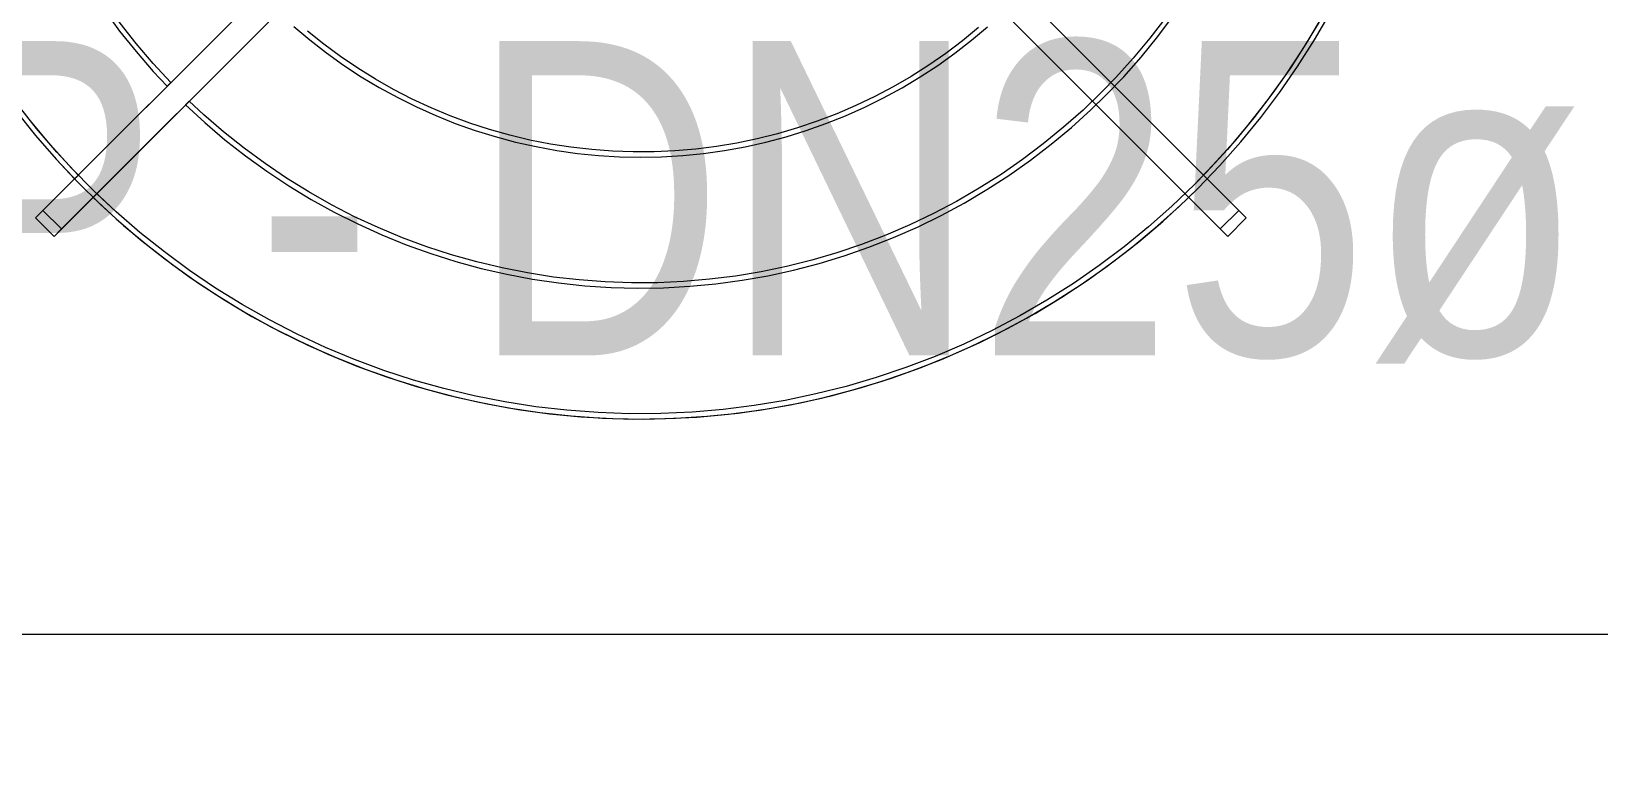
# Model space of a CAD drawing. Header units: millimetres. Extents: x -21597 to 3742, y 49379 to 62073.
# Drawn here: x -8051 to -7453, y 59012 to 59294 of the extents above; entities that cross this region are included whole.
import ezdxf

# ---------------------------------------------------------------- set-up
doc = ezdxf.new("R2010")
doc.units = ezdxf.units.MM
for name, color, linetype, lineweight in [('A-ANNO-DIMS', 7, 'Continuous', 9), ('A-ANNO-DIMS-80', 7, 'Continuous', 9), ('M-EQPM', 7, 'Continuous', 5), ('P-PIPE-IDEN', 7, 'Continuous', 9)]:
    doc.layers.add(name, color=color, linetype=linetype, lineweight=lineweight)
doc.styles.add('Arial_1', font='arial.ttf', dxfattribs={"width": 0.8, "height": 120})
doc.styles.add('Arial_4', font='arial.ttf', dxfattribs={"width": 0.8, "height": 160})
doc.dimstyles.new('AK_DIM_2_0_Arial', dxfattribs={"dimscale": 304.8, "dimtxt": 163.241504, "dimasz": 0.131234, "dimexe": 0.262467, "dimexo": 0.262467, "dimgap": 0.026247, "dimtad": 1, "dimdec": 0, "dimzin": 0, "dimdsep": 46, "dimtxsty": 'Arial_4', "dimblk1": 'OBLIQUE', "dimblk2": 'OBLIQUE', "dimsah": 1, "dimcen": 0.09, "dimadec": 0, "dimazin": 0, "dimtfac": 1, "dimtdec": 4, "dimtix": 1, "dimtmove": 0, "dimatfit": 3, "dimfxl": 1, "dimtvp": 1, "dimtolj": 1, "dimtzin": 0, "dimarcsym": 2})

# ---------------------------------------------------------------- blocks, each defined once
blk = doc.blocks.new('DanNong_VRV_1 QUẠT - OD-A-12_1-2147179-MẶT BẰNG ỐNG GAS KHU H_N')
at = {"layer": 'M-EQPM'}
for p, q in [((-178.72, -35.93), (13.61, 156.4)), ((13.61, 156.4), (-175.9, -33.1)), ((280.9, -33.1), (91.39, 156.4)), ((91.39, 156.4), (283.72, -35.93)), ((20.68, 149.33), (-171.65, -43)), ((-168.82, -40.17), (20.68, 149.33)), ((276.65, -43), (84.32, 149.33)), ((84.32, 149.33), (273.82, -40.17)), ((-175.9, -33.1), (-178.72, -35.93)), ((-175.9, -33.1), (-168.82, -40.17)), ((-175.9, -33.1), (-168.82, -40.17)), ((280.9, -33.1), (273.82, -40.17)), ((280.9, -33.1), (273.82, -40.17)), ((283.72, -35.93), (280.9, -33.1)), ((-178.72, -35.93), (-171.65, -43)), ((-178.72, -35.93), (-171.65, -43)), ((-171.65, -43), (-168.82, -40.17)), ((273.82, -40.17), (276.65, -43)), ((276.65, -43), (283.72, -35.93)), ((283.72, -35.93), (276.65, -43))]:
    blk.add_line(p, q, dxfattribs=at)
at = {"layer": 'M-EQPM', "flags": 128}
for points in [[(265.34, -24.62), (273.68, -15.94), (281.67, -6.93), (289.29, 2.39), (296.53, 12.01), (303.38, 21.91), (309.83, 32.08), (315.87, 42.49)], [(265.34, -24.62), (273.68, -15.94), (281.67, -6.93), (289.29, 2.39), (296.53, 12.01), (303.38, 21.91), (309.83, 32.08), (315.87, 42.49)], [(311.41, 38.67), (305.22, 28.43), (298.63, 18.46), (291.65, 8.75), (284.28, -0.67), (276.54, -9.79), (268.44, -18.59), (263.92, -23.2)], [(311.41, 38.67), (305.22, 28.43), (298.63, 18.46), (291.65, 8.75), (284.28, -0.67), (276.54, -9.79), (268.44, -18.59), (263.92, -23.2)], [(-186.28, 4.96), (-178.76, -4.44), (-170.87, -13.54), (-163.85, -21.05)], [(-186.28, 4.96), (-178.76, -4.44), (-170.87, -13.54), (-162.62, -22.31), (-154.03, -30.74), (-145.11, -38.82), (-135.87, -46.55), (-126.34, -53.89), (-116.51, -60.85), (-106.42, -67.41), (-96.07, -73.56), (-85.48, -79.29), (-74.67, -84.59), (-63.66, -89.46), (-52.46, -93.88), (-41.1, -97.86), (-29.58, -101.37), (-17.94, -104.42), (-6.18, -107), (5.68, -109.11), (17.6, -110.75), (29.59, -111.9), (41.61, -112.58), (53.65, -112.78), (65.68, -112.49), (77.7, -111.72), (89.67, -110.47), (101.59, -108.75), (113.42, -106.55), (125.16, -103.88), (136.78, -100.74), (148.27, -97.13), (159.61, -93.08), (170.77, -88.57), (181.74, -83.62), (192.51, -78.23), (203.05, -72.42), (213.36, -66.19), (223.4, -59.55), (233.17, -52.52), (242.66, -45.1), (251.83, -37.31), (260.69, -29.16), (265.34, -24.62)], [(-186.28, 4.96), (-178.76, -4.44), (-170.87, -13.54), (-162.62, -22.31), (-154.03, -30.74), (-145.11, -38.82), (-135.87, -46.55), (-126.34, -53.89), (-116.51, -60.85), (-106.42, -67.41), (-96.07, -73.56), (-85.48, -79.29), (-74.67, -84.59), (-63.66, -89.46), (-52.46, -93.88), (-41.1, -97.86), (-29.58, -101.37), (-17.94, -104.42), (-6.18, -107), (5.68, -109.11), (17.6, -110.75), (29.59, -111.9), (41.61, -112.58), (53.65, -112.78), (65.68, -112.49), (77.7, -111.72), (89.67, -110.47), (101.59, -108.75), (113.42, -106.55), (125.16, -103.88), (136.78, -100.74), (148.27, -97.13), (159.61, -93.08), (170.77, -88.57), (181.74, -83.62), (192.51, -78.23), (203.05, -72.42), (213.36, -66.19), (223.4, -59.55), (233.17, -52.52), (242.66, -45.1), (251.83, -37.31), (260.69, -29.16), (265.34, -24.62)], [(263.92, -23.2), (255.3, -31.49), (246.35, -39.42), (237.09, -46.99), (227.54, -54.19), (217.71, -60.99), (207.61, -67.4), (197.26, -73.4), (186.68, -78.98), (175.89, -84.13), (164.9, -88.85), (153.73, -93.12), (142.4, -96.94), (130.93, -100.31), (119.32, -103.21), (107.62, -105.65), (95.82, -107.62), (83.96, -109.12), (72.04, -110.14), (60.09, -110.68), (48.13, -110.75), (36.18, -110.33), (24.26, -109.44), (12.38, -108.07), (0.56, -106.23), (-11.17, -103.92), (-22.81, -101.14), (-34.32, -97.9), (-45.69, -94.2), (-56.9, -90.04), (-67.94, -85.45), (-78.79, -80.41), (-89.43, -74.94), (-99.84, -69.06), (-110.01, -62.76), (-119.91, -56.06), (-129.54, -48.97), (-138.88, -41.5), (-147.92, -33.66), (-156.63, -25.47), (-165.01, -16.94), (-173.04, -8.08), (-180.71, 1.1)], [(263.92, -23.2), (255.3, -31.49), (246.35, -39.42), (237.09, -46.99), (227.54, -54.19), (217.71, -60.99), (207.61, -67.4), (197.26, -73.4), (186.68, -78.98), (175.89, -84.13), (164.9, -88.85), (153.73, -93.12), (142.4, -96.94), (130.93, -100.31), (119.32, -103.21), (107.62, -105.65), (95.82, -107.62), (83.96, -109.12), (72.04, -110.14), (60.09, -110.68), (48.13, -110.75), (36.18, -110.33), (24.26, -109.44), (12.38, -108.07), (0.56, -106.23), (-11.17, -103.92), (-22.81, -101.14), (-34.32, -97.9), (-45.69, -94.2), (-56.9, -90.04), (-67.94, -85.45), (-78.79, -80.41), (-89.43, -74.94), (-99.84, -69.06), (-110.01, -62.76), (-119.91, -56.06), (-129.54, -48.97), (-138.88, -41.5), (-147.92, -33.66), (-156.63, -25.47), (-165.01, -16.94), (-173.04, -8.08), (-180.71, 1.1)], [(-162.43, -19.64), (-170.57, -10.88), (-178.35, -1.8), (-185.77, 7.59)], [(313.26, 41.91), (307.2, 31.6), (300.73, 21.54), (293.87, 11.75), (286.62, 2.24), (278.99, -6.98), (271, -15.88), (263.92, -23.2)], [(265.34, -24.62), (273.68, -15.94), (281.67, -6.93), (289.29, 2.39), (296.53, 12.01), (303.38, 21.91), (309.83, 32.08), (315.87, 42.49)], [(-181.09, 96.38), (-177.23, 87.11), (-173.01, 78.01), (-168.42, 69.08), (-163.48, 60.34), (-158.19, 51.8), (-152.57, 43.49), (-146.62, 35.4), (-140.35, 27.56), (-133.77, 19.98), (-128.48, 14.31)], [(-127.07, 15.72), (-133.82, 23.04), (-140.28, 30.63), (-146.43, 38.46), (-152.26, 46.54), (-157.76, 54.84), (-162.93, 63.35), (-167.75, 72.07), (-172.22, 80.97), (-176.33, 90.04), (-180.07, 99.27), (-183.44, 108.64)], [(253.01, 40.58), (246.95, 32.68), (240.57, 25.03), (233.89, 17.64), (228.57, 12.15)], [(229.98, 10.74), (236.94, 17.98), (243.6, 25.49), (249.95, 33.26), (255.99, 41.28)], [(-80.11, 37.18), (-73.97, 32), (-67.62, 27.06), (-61.08, 22.39), (-54.36, 17.98), (-47.46, 13.84), (-40.41, 9.98), (-33.21, 6.41), (-25.87, 3.13), (-18.4, 0.14), (-10.83, -2.54), (-3.15, -4.92), (4.62, -6.99), (12.47, -8.75), (20.37, -10.19), (28.33, -11.32), (36.33, -12.13), (44.36, -12.61), (52.4, -12.78), (60.43, -12.62), (68.46, -12.14), (76.46, -11.34), (84.42, -10.23), (92.33, -8.79), (100.18, -7.04), (107.95, -4.98), (115.63, -2.61), (123.21, 0.07), (130.68, 3.05), (138.02, 6.32), (145.22, 9.89), (152.28, 13.74), (159.18, 17.87), (165.91, 22.27), (172.45, 26.94), (178.81, 31.86), (184.96, 37.04)], [(181.52, 36.71), (175.36, 31.67), (169, 26.89), (162.45, 22.36), (155.73, 18.09), (148.85, 14.1), (141.81, 10.39), (134.62, 6.96), (127.31, 3.82), (119.88, 0.98), (112.33, -1.57), (104.7, -3.81), (96.98, -5.74), (89.18, -7.37), (81.33, -8.68), (73.44, -9.67), (65.5, -10.35), (57.55, -10.71), (49.59, -10.76), (41.64, -10.48), (33.7, -9.89), (25.8, -8.98), (17.93, -7.75), (10.12, -6.21), (2.38, -4.36), (-5.28, -2.2), (-12.85, 0.26), (-20.31, 3.02), (-27.66, 6.08), (-34.88, 9.43), (-41.96, 13.07), (-48.89, 16.99), (-55.66, 21.18), (-62.25, 25.64), (-68.66, 30.36), (-74.88, 35.33)], [(228.57, 12.15), (221.39, 5.25), (213.94, -1.35), (206.23, -7.66), (198.27, -13.65), (190.08, -19.32), (181.67, -24.65), (173.05, -29.65), (164.25, -34.29), (155.26, -38.59), (146.11, -42.51), (136.8, -46.07), (127.37, -49.26), (117.81, -52.06), (108.15, -54.48), (98.4, -56.51), (88.58, -58.15), (78.7, -59.4), (68.77, -60.25), (58.82, -60.7), (48.86, -60.75), (38.91, -60.41), (28.98, -59.66), (19.09, -58.53), (9.24, -56.99), (-0.53, -55.07), (-10.21, -52.75), (-19.8, -50.05), (-29.27, -46.97), (-38.61, -43.51), (-47.8, -39.68), (-56.84, -35.49), (-65.7, -30.94), (-74.37, -26.03), (-82.83, -20.79), (-91.08, -15.21), (-99.1, -9.31), (-106.88, -3.09), (-114.4, 3.44), (-120, 8.65)], [(-121.41, 7.24), (-114.04, 0.43), (-106.39, -6.08), (-98.5, -12.28), (-90.36, -18.16), (-81.99, -23.71), (-73.41, -28.91), (-64.62, -33.78), (-55.65, -38.28), (-46.51, -42.43), (-37.21, -46.2), (-27.76, -49.6), (-18.19, -52.62), (-8.5, -55.25), (1.29, -57.5), (11.15, -59.35), (21.09, -60.8), (31.07, -61.86), (41.09, -62.52), (51.13, -62.77), (61.16, -62.63), (71.19, -62.08), (81.18, -61.13), (91.13, -59.79), (101.02, -58.04), (110.83, -55.91), (120.54, -53.38), (130.15, -50.46), (139.63, -47.17), (148.98, -43.5), (158.17, -39.45), (167.19, -35.04), (176.02, -30.28), (184.66, -25.17), (193.09, -19.71), (201.29, -13.92), (209.26, -7.81), (216.97, -1.38), (224.42, 5.34), (229.98, 10.74)], [(263.92, -23.2), (255.3, -31.49), (246.35, -39.42), (237.09, -46.99), (227.54, -54.19), (217.71, -60.99), (207.61, -67.4), (197.26, -73.4), (186.68, -78.98), (175.89, -84.13), (164.9, -88.85), (153.73, -93.12), (142.4, -96.94), (130.93, -100.31), (119.32, -103.21), (107.62, -105.65), (95.82, -107.62), (83.96, -109.12), (72.04, -110.14), (60.09, -110.68), (48.13, -110.75), (36.18, -110.33), (24.26, -109.44), (12.38, -108.07), (0.56, -106.23), (-11.17, -103.92), (-22.81, -101.14), (-34.32, -97.9), (-45.69, -94.2), (-56.9, -90.04), (-67.94, -85.45), (-78.79, -80.41), (-89.43, -74.94), (-99.84, -69.06), (-110.01, -62.76), (-119.91, -56.06), (-129.54, -48.97), (-138.88, -41.5), (-147.92, -33.66), (-155.36, -26.71)], [(-156.77, -28.12), (-147.96, -36.32), (-138.82, -44.15), (-129.37, -51.62), (-119.63, -58.7), (-109.62, -65.39), (-99.35, -71.67), (-88.84, -77.53), (-78.1, -82.97), (-67.15, -87.98), (-56.01, -92.54), (-44.69, -96.65), (-33.22, -100.31), (-21.61, -103.51), (-9.89, -106.24), (1.94, -108.5), (13.84, -110.28), (25.81, -111.59), (37.82, -112.42), (49.86, -112.77), (61.89, -112.63), (73.92, -112.01), (85.91, -110.92), (97.84, -109.34), (109.71, -107.29), (121.48, -104.77), (133.14, -101.77), (144.67, -98.32), (156.06, -94.4), (167.27, -90.04), (178.31, -85.22), (189.14, -79.97), (199.76, -74.3), (210.14, -68.2), (220.27, -61.69), (230.13, -54.78), (239.7, -47.48), (248.98, -39.81), (257.94, -31.77), (265.34, -24.62)]]:
    blk.add_lwpolyline(points, dxfattribs=at)
at = {"layer": 'M-EQPM'}
for points in [[(-127.07, 15.72), (-127.07, 15.72), (-127.09, 15.7), (-127.2, 15.6), (-127.35, 15.44), (-127.55, 15.24), (-127.78, 15.02), (-128, 14.79), (-128.2, 14.59), (-128.36, 14.44), (-128.46, 14.33), (-128.48, 14.31), (-128.48, 14.31)], [(-128.48, 14.31), (-128.48, 14.31), (-128.46, 14.33), (-128.36, 14.44), (-128.2, 14.59), (-128, 14.79), (-127.78, 15.02), (-127.55, 15.24), (-127.35, 15.44), (-127.2, 15.6), (-127.09, 15.7), (-127.07, 15.72), (-127.07, 15.72)], [(-121.41, 7.24), (-121.41, 7.24), (-121.39, 7.26), (-121.29, 7.36), (-121.13, 7.52), (-120.93, 7.72), (-120.71, 7.95), (-120.48, 8.17), (-120.28, 8.37), (-120.12, 8.53), (-120.02, 8.63), (-120, 8.65), (-120, 8.65)], [(-120, 8.65), (-120, 8.65), (-120.02, 8.63), (-120.12, 8.53), (-120.28, 8.37), (-120.48, 8.17), (-120.71, 7.95), (-120.93, 7.72), (-121.13, 7.52), (-121.29, 7.36), (-121.39, 7.26), (-121.41, 7.24), (-121.41, 7.24)], [(-163.85, -21.05), (-163.84, -21.05), (-163.82, -21.03), (-163.72, -20.93), (-163.56, -20.77), (-163.36, -20.57), (-163.14, -20.34), (-162.92, -20.12), (-162.72, -19.92), (-162.56, -19.76), (-162.45, -19.66), (-162.43, -19.64), (-162.43, -19.64)], [(-162.43, -19.64), (-162.43, -19.64), (-162.45, -19.66), (-162.56, -19.76), (-162.72, -19.92), (-162.92, -20.12), (-163.14, -20.34), (-163.36, -20.57), (-163.56, -20.77), (-163.72, -20.93), (-163.82, -21.03), (-163.84, -21.05), (-163.85, -21.05)], [(-155.36, -26.71), (-155.36, -26.71), (-155.38, -26.73), (-155.49, -26.83), (-155.64, -26.99), (-155.84, -27.19), (-156.07, -27.42), (-156.29, -27.64), (-156.49, -27.84), (-156.65, -28), (-156.75, -28.1), (-156.77, -28.12), (-156.77, -28.12)], [(-156.77, -28.12), (-156.77, -28.12), (-156.75, -28.1), (-156.65, -28), (-156.49, -27.84), (-156.29, -27.64), (-156.07, -27.42), (-155.84, -27.19), (-155.64, -26.99), (-155.49, -26.83), (-155.38, -26.73), (-155.36, -26.71), (-155.36, -26.71)]]:
    blk.add_open_spline(points, degree=3, dxfattribs=at)
blk = doc.blocks.new('AK-SGS-M3-Hrvt_rvt-1-MẶT BẰNG ỐNG GAS KHU H_N')
at = {"layer": 'M-EQPM', "lineweight": 25}
blk.add_blockref('DanNong_VRV_1 QUẠT - OD-A-12_1-2147179-MẶT BẰNG ỐNG GAS KHU H_N', (-7870.9, 59258.71), dxfattribs=at)
blk = doc.blocks.new('DIMBLOCK8-MẶT BẰNG ỐNG GAS KHU H_N')
at = {"layer": 'A-ANNO-DIMS-80'}
for p, q in [((-20048.59, 59063.75), (-20048.59, 59143.75)), ((-4498.59, 59063.75), (-4498.59, 59143.75)), ((-20048.59, 59063.75), (-20028.59, 59083.75)), ((-4498.59, 59063.75), (-4478.59, 59083.75)), ((-20048.59, 59063.75), (-20068.59, 59043.75)), ((-20048.59, 59063.75), (-4498.59, 59063.75)), ((-20048.59, 59063.75), (-20048.59, 59012.03)), ((-4498.59, 59063.75), (-4518.59, 59043.75)), ((-4498.59, 59063.75), (-4498.59, 59012.03))]:
    blk.add_line(p, q, dxfattribs=at)
at = {"layer": 'A-ANNO-DIMS-80', "color": 0, "insert": (-12518.45, 59279.47), "char_height": 160, "width": 587.6694, "attachment_point": 1, "line_spacing_factor": 0.941778, "style": 'Arial_4'}
blk.add_mtext('15550', dxfattribs=at)
blk = doc.blocks.new('_Oblique')
at = {"color": 0, "linetype": 'ByBlock', "lineweight": -2}
blk.add_line((-0.5, -0.5), (0.5, 0.5), dxfattribs=at)

msp = doc.modelspace()

# ---------------------------------------------------------------- block references
at = {"lineweight": 5}
msp.add_blockref('AK-SGS-M3-Hrvt_rvt-1-MẶT BẰNG ỐNG GAS KHU H_N', (0, 0), dxfattribs=at)

# ---------------------------------------------------------------- texts
at = {"layer": 'P-PIPE-IDEN', "color": 1, "lineweight": 30, "true_color": 0xff0000, "insert": (-7864.82, 59228.64), "char_height": 120, "width": 830.08, "attachment_point": 5, "line_spacing_factor": 0.936439, "style": 'Arial_1'}
msp.add_mtext('\\pxqc,t6.66667,13.33333,20,26.66667,33.33333,40,46.66667,53.33333,60,66.66667,73.33333,80,86.66667,93.33333,100,106.66667,113.33333,120,126.66667,133.33333,140,146.66667,153.33333,160,166.66667,173.33333,180,186.66667,193.33333,200,206.66667,213.33333;{RFP - DN25ø}', dxfattribs=at)

# ---------------------------------------------------------------- dimensions: what is measured, and where the dimension line sits
at = {"layer": 'A-ANNO-DIMS'}
dim = msp.add_linear_dim(base=(-4498.59, 59063.75), p1=(-20048.59, 59092.03), p2=(-4498.59, 59092.03), dimstyle='AK_DIM_2_0_Arial', override={"dimpost": '<>', "dimfxl": 15550}, dxfattribs=at)
dim.commit()
dim.dimension.update_dxf_attribs({"geometry": 'DIMBLOCK8-MẶT BẰNG ỐNG GAS KHU H_N', "text_midpoint": (-12273.59, 59153.44)})

doc.saveas('drawing.dxf')
